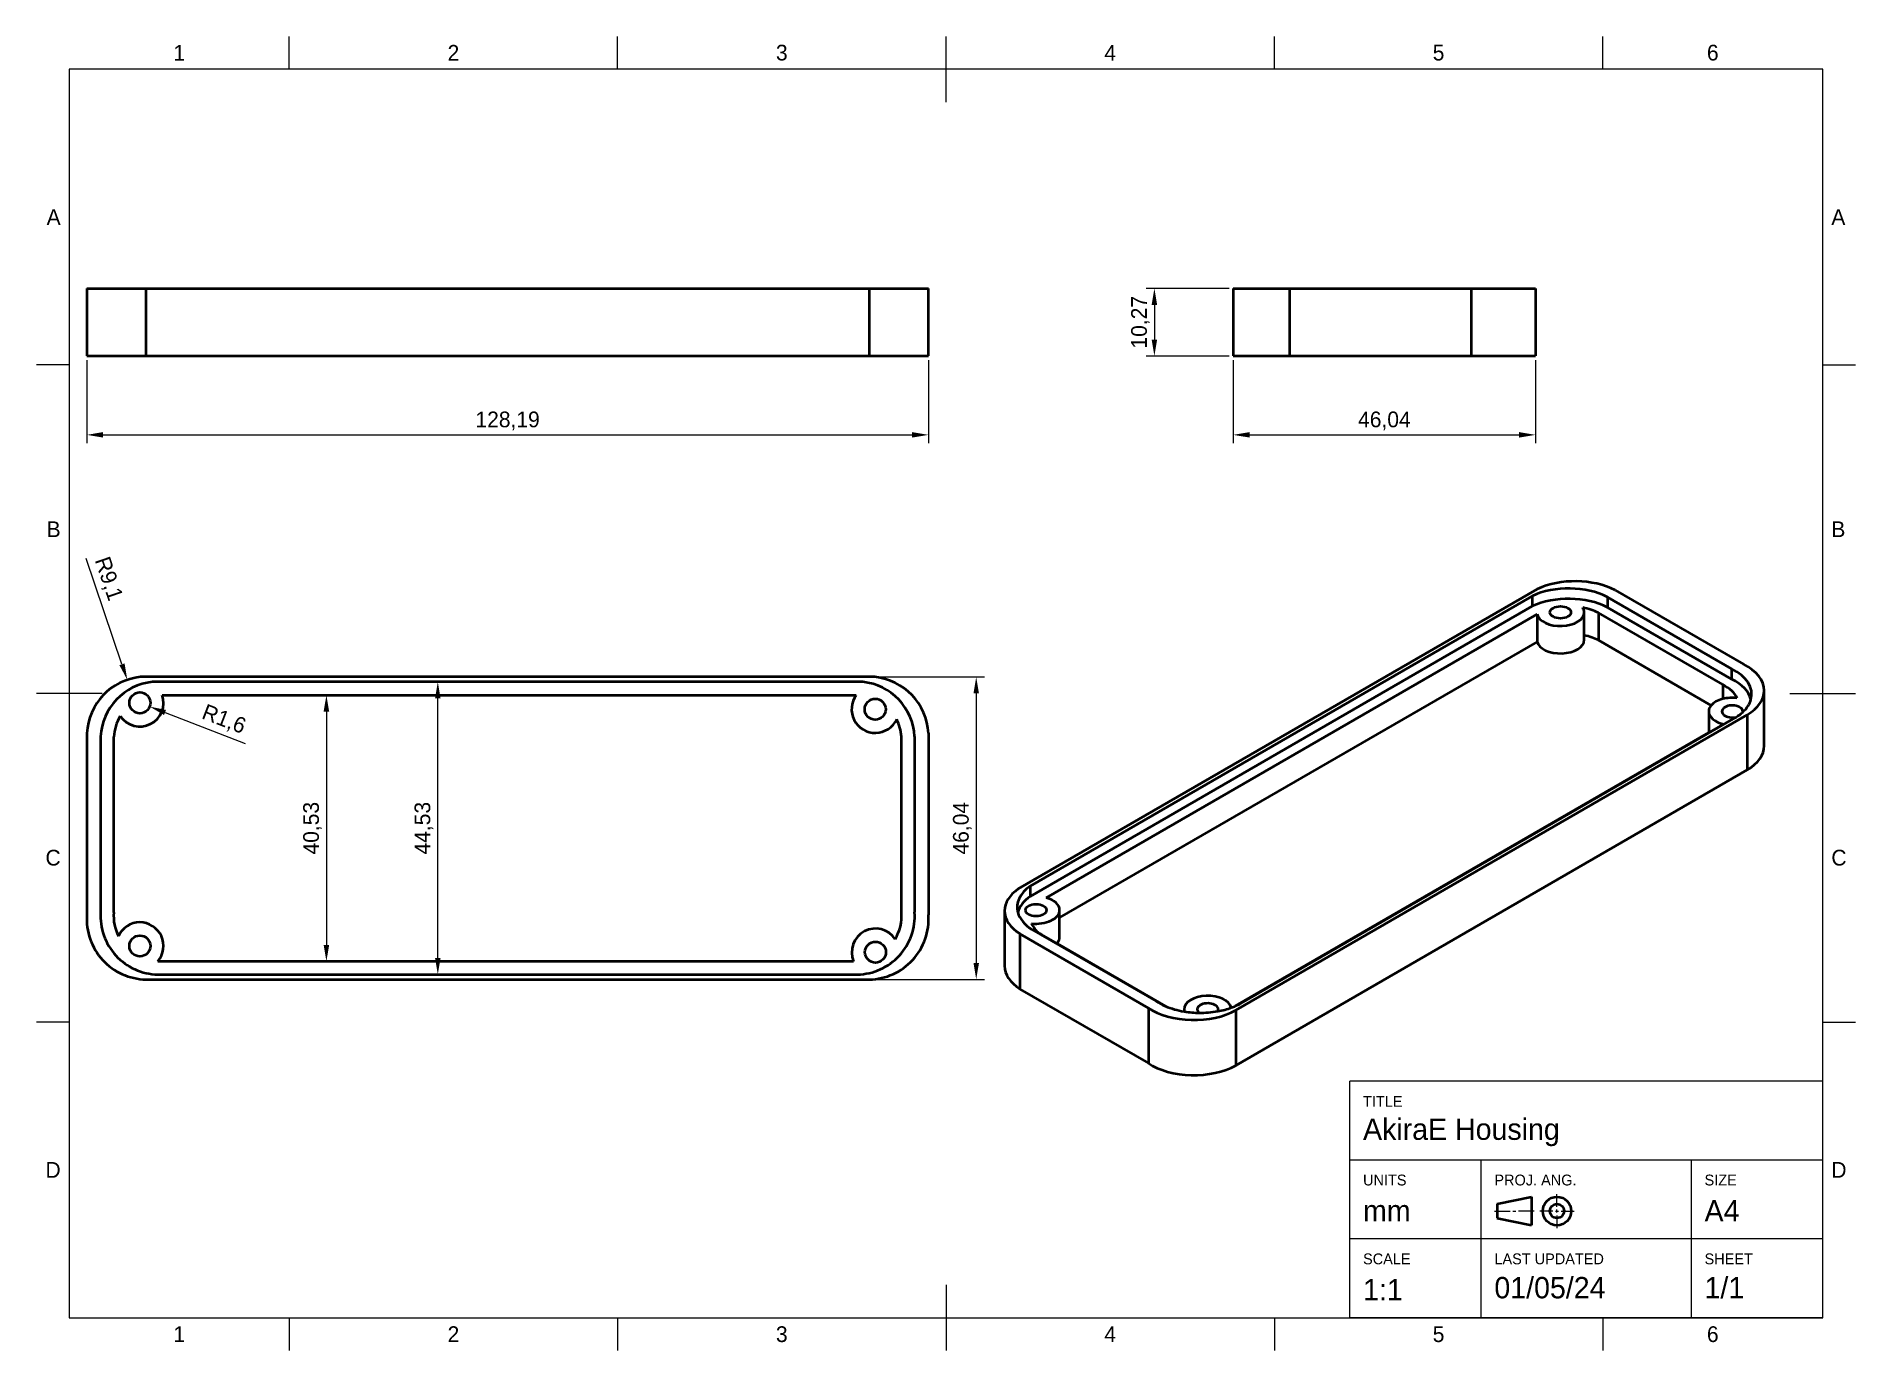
# Model space of a CAD drawing. Header units: millimetres. Extents: x 15 to 292, y 5 to 205.
import ezdxf

# ---------------------------------------------------------------- set-up
doc = ezdxf.new("R2010")
doc.units = ezdxf.units.MM
for name, color, linetype in [('Annotations', 7, 'Continuous'), ('Border', 7, 'Continuous'), ('Geometries', 7, 'Continuous')]:
    doc.layers.add(name, color=color, linetype=linetype)
doc.styles.add('Shapr0', font='txt', dxfattribs={"height": 2.3925})
doc.styles.add('Shapr10', font='txt', dxfattribs={"height": 2.3925})
doc.styles.add('Shapr11', font='txt', dxfattribs={"height": 2.3925})
doc.styles.add('Shapr12', font='txt', dxfattribs={"height": 2.3925})
doc.styles.add('Shapr13', font='txt', dxfattribs={"height": 2.3925})
doc.styles.add('Shapr14', font='txt', dxfattribs={"height": 2.3925})
doc.styles.add('Shapr15', font='txt', dxfattribs={"height": 2.3925})
doc.styles.add('Shapr16', font='txt', dxfattribs={"height": 2.3925})
doc.styles.add('Shapr17', font='txt', dxfattribs={"height": 2.3925})
doc.styles.add('Shapr2', font='txt', dxfattribs={"height": 2.3925})
doc.styles.add('Shapr3', font='txt', dxfattribs={"height": 2.3925})
doc.styles.add('Shapr4', font='txt', dxfattribs={"height": 2.3925})
doc.styles.add('Shapr5', font='txt', dxfattribs={"height": 2.3925})
doc.styles.add('Shapr6', font='txt', dxfattribs={"height": 2.3925})
doc.styles.add('Shapr7', font='txt', dxfattribs={"height": 2.3925})
doc.styles.add('Shapr8', font='txt', dxfattribs={"height": 2.3925})
doc.styles.add('Shapr9', font='txt', dxfattribs={"height": 2.3925})
doc.dimstyles.new('ISO-25', dxfattribs={"dimtxt": 2.5, "dimasz": 2.5, "dimexe": 1.25, "dimexo": 0.625, "dimtad": 1, "dimtxsty": 'Standard', "dimcen": 2.5, "dimadec": 0, "dimazin": 0, "dimtfac": 1, "dimtmove": 0, "dimatfit": 3, "dimfxl": 1, "dimarcsym": 0})

# ---------------------------------------------------------------- blocks, each defined once
blk = doc.blocks.new('*D2')
at = {"layer": 'Annotations', "color": 0, "linetype": 'Continuous', "lineweight": 15}
for p, q in [((22.66, 155.74), (22.66, 143.11)), ((150.84, 155.74), (150.84, 143.11)), ((25.16, 144.36), (148.34, 144.36))]:
    blk.add_line(p, q, dxfattribs=at)
at = {"layer": 'Annotations', "color": 0}
for points in [[(25.16, 144.78), (25.16, 143.95), (22.66, 144.36)], [(148.34, 143.95), (148.34, 144.78), (150.84, 144.36)]]:
    blk.add_solid(points, dxfattribs=at)
at = {"layer": 'Defpoints', "color": 0}
for p in [(22.66, 156.36), (150.84, 156.36), (150.84, 144.36)]:
    blk.add_point(p, dxfattribs=at)
at = {"layer": 'Annotations', "color": 0, "lineweight": 15, "insert": (86.75, 146.49), "char_height": 2.393, "attachment_point": 5, "style": 'Shapr15'}
blk.add_mtext('\\A1;128,19', dxfattribs=at)
blk = doc.blocks.new('*D3')
at = {"layer": 'Annotations', "color": 0, "linetype": 'Continuous', "lineweight": 15}
for p, q in [((143.28, 107.52), (159.35, 107.52)), ((158.1, 105.02), (158.1, 63.98)), ((142.45, 61.48), (159.35, 61.48))]:
    blk.add_line(p, q, dxfattribs=at)
at = {"layer": 'Annotations', "color": 0}
for points in [[(158.52, 105.02), (157.69, 105.02), (158.1, 107.52)], [(157.69, 63.98), (158.52, 63.98), (158.1, 61.48)]]:
    blk.add_solid(points, dxfattribs=at)
at = {"layer": 'Defpoints', "color": 0}
for p in [(142.65, 107.52), (141.83, 61.48), (158.1, 61.48)]:
    blk.add_point(p, dxfattribs=at)
at = {"layer": 'Annotations', "color": 0, "lineweight": 15, "insert": (155.98, 84.5), "char_height": 2.393, "attachment_point": 5, "rotation": 90, "style": 'Shapr17'}
blk.add_mtext('\\A1;46,04', dxfattribs=at)
blk = doc.blocks.new('*D4')
at = {"layer": 'Annotations', "color": 0, "linetype": 'Continuous', "lineweight": 15}
for p, q in [((34.79, 104.76), (60.41, 104.76)), ((59.16, 102.26), (59.16, 66.74)), ((34.12, 64.24), (60.41, 64.24))]:
    blk.add_line(p, q, dxfattribs=at)
at = {"layer": 'Annotations', "color": 0}
for points in [[(59.58, 102.26), (58.74, 102.26), (59.16, 104.76)], [(58.74, 66.74), (59.58, 66.74), (59.16, 64.24)]]:
    blk.add_solid(points, dxfattribs=at)
at = {"layer": 'Defpoints', "color": 0}
for p in [(34.16, 104.76), (33.49, 64.24), (59.16, 64.24)]:
    blk.add_point(p, dxfattribs=at)
at = {"layer": 'Annotations', "color": 0, "lineweight": 15, "insert": (57.04, 84.5), "char_height": 2.393, "attachment_point": 5, "rotation": 90, "style": 'Shapr17'}
blk.add_mtext('\\A1;40,53', dxfattribs=at)
blk = doc.blocks.new('*D5')
at = {"layer": 'Annotations', "color": 0, "linetype": 'Continuous', "lineweight": 15}
for p, q in [((33.31, 106.76), (77.37, 106.76)), ((76.12, 64.74), (76.12, 104.26)), ((34.11, 62.24), (77.37, 62.24))]:
    blk.add_line(p, q, dxfattribs=at)
at = {"layer": 'Annotations', "color": 0}
for points in [[(76.54, 104.26), (75.7, 104.26), (76.12, 106.76)], [(75.7, 64.74), (76.54, 64.74), (76.12, 62.24)]]:
    blk.add_solid(points, dxfattribs=at)
at = {"layer": 'Defpoints', "color": 0}
for p in [(32.69, 106.76), (76.12, 106.76), (33.49, 62.24)]:
    blk.add_point(p, dxfattribs=at)
at = {"layer": 'Annotations', "color": 0, "lineweight": 15, "insert": (74, 84.5), "char_height": 2.393, "attachment_point": 5, "rotation": 90, "style": 'Shapr17'}
blk.add_mtext('\\A1;44,53', dxfattribs=at)
blk = doc.blocks.new('*D6')
at = {"layer": 'Annotations', "color": 0, "linetype": 'Continuous', "lineweight": 15}
blk.add_line((34.59, 102.11), (46.81, 97.4), dxfattribs=at)
at = {"layer": 'Annotations', "color": 0}
blk.add_solid([(34.74, 102.5), (34.44, 101.72), (32.26, 103)], dxfattribs=at)
at = {"layer": 'Defpoints', "color": 0}
for p in [(30.76, 103.58), (32.26, 103)]:
    blk.add_point(p, dxfattribs=at)
at = {"layer": 'Annotations', "color": 0, "lineweight": 15, "insert": (43.52, 100.95), "char_height": 2.393, "attachment_point": 5, "rotation": 338.9534, "style": 'Shapr17'}
blk.add_mtext('\\A1;R1,6', dxfattribs=at)
blk = doc.blocks.new('*D7')
at = {"layer": 'Annotations', "color": 0, "linetype": 'Continuous', "lineweight": 15}
blk.add_line((28.03, 109.45), (22.57, 125.52), dxfattribs=at)
at = {"layer": 'Annotations', "color": 0}
blk.add_solid([(27.64, 109.32), (28.43, 109.58), (28.84, 107.08)], dxfattribs=at)
at = {"layer": 'Defpoints', "color": 0}
for p in [(28.84, 107.08), (31.77, 98.47)]:
    blk.add_point(p, dxfattribs=at)
at = {"layer": 'Annotations', "color": 0, "lineweight": 15, "insert": (25.87, 122.42), "char_height": 2.393, "attachment_point": 5, "rotation": 288.7799, "style": 'Shapr17'}
blk.add_mtext('\\A1;R9,1', dxfattribs=at)
blk = doc.blocks.new('*D8')
at = {"layer": 'Annotations', "color": 0, "linetype": 'Continuous', "lineweight": 15}
for p, q in [((197.23, 155.74), (197.23, 143.11)), ((243.27, 155.74), (243.27, 143.11)), ((199.73, 144.36), (240.77, 144.36))]:
    blk.add_line(p, q, dxfattribs=at)
at = {"layer": 'Annotations', "color": 0}
for points in [[(199.73, 144.78), (199.73, 143.95), (197.23, 144.36)], [(240.77, 143.95), (240.77, 144.78), (243.27, 144.36)]]:
    blk.add_solid(points, dxfattribs=at)
at = {"layer": 'Defpoints', "color": 0}
for p in [(197.23, 156.36), (243.27, 156.36), (243.27, 144.36)]:
    blk.add_point(p, dxfattribs=at)
at = {"layer": 'Annotations', "color": 0, "lineweight": 15, "insert": (220.25, 146.49), "char_height": 2.393, "attachment_point": 5, "style": 'Shapr16'}
blk.add_mtext('\\A1;46,04', dxfattribs=at)
blk = doc.blocks.new('*D9')
at = {"layer": 'Annotations', "color": 0, "linetype": 'Continuous', "lineweight": 15}
for p, q in [((196.6, 166.64), (183.98, 166.64)), ((185.23, 164.14), (185.23, 158.86)), ((196.6, 156.36), (183.98, 156.36))]:
    blk.add_line(p, q, dxfattribs=at)
at = {"layer": 'Annotations', "color": 0}
for points in [[(185.65, 164.14), (184.81, 164.14), (185.23, 166.64)], [(184.81, 158.86), (185.65, 158.86), (185.23, 156.36)]]:
    blk.add_solid(points, dxfattribs=at)
at = {"layer": 'Defpoints', "color": 0}
for p in [(197.23, 166.64), (185.23, 156.36), (197.23, 156.36)]:
    blk.add_point(p, dxfattribs=at)
at = {"layer": 'Annotations', "color": 0, "lineweight": 15, "insert": (183.11, 161.5), "char_height": 2.393, "attachment_point": 5, "rotation": 90, "style": 'Shapr16'}
blk.add_mtext('\\A1;10,27', dxfattribs=at)
blk = doc.blocks.new('*U10')
at = {"layer": 'Border', "linetype": 'Continuous', "lineweight": 15}
for p, q in [((287, 46), (215, 46)), ((215, 10), (215, 46)), ((287, 10), (287, 46)), ((287, 34), (215, 34)), ((235, 10), (235, 34)), ((267, 10), (267, 34)), ((246.53, 26.88), (246.53, 28.83)), ((237, 26.23), (239.38, 26.23)), ((239.82, 26.23), (240.25, 26.23)), ((243.07, 26.23), (240.68, 26.23)), ((245.88, 26.23), (243.93, 26.23)), ((246.32, 26.23), (246.75, 26.23)), ((246.53, 26.02), (246.53, 26.45)), ((246.53, 25.58), (246.53, 23.63)), ((247.18, 26.23), (249.13, 26.23)), ((287, 22), (215, 22)), ((287, 10), (215, 10))]:
    blk.add_line(p, q, dxfattribs=at)
at = {"layer": 'Border', "linetype": 'Continuous', "lineweight": 40}
for p, q in [((237.43, 27.32), (242.63, 28.4)), ((242.63, 28.4), (242.63, 24.07)), ((237.43, 27.32), (237.43, 25.15)), ((237.43, 25.15), (242.63, 24.07))]:
    blk.add_line(p, q, dxfattribs=at)
for radius in [2.17, 1.08]:
    blk.add_circle((246.53, 26.23), radius, dxfattribs=at)

msp = doc.modelspace()

# ---------------------------------------------------------------- linework, layer by layer
at = {"layer": 'Border', "linetype": 'Continuous', "lineweight": 15}
for p, q in [((53.5, 200), (53.5, 205)), ((103.5, 200), (103.5, 205)), ((153.5, 195), (153.5, 205)), ((203.5, 200), (203.5, 205)), ((253.5, 200), (253.5, 205)), ((287, 200), (20, 200)), ((20, 200), (20, 10)), ((287, 10), (287, 200)), ((20, 155), (15, 155)), ((287, 155), (292, 155)), ((25, 105), (15, 105)), ((282, 105), (292, 105)), ((20, 55), (15, 55)), ((287, 55), (292, 55)), ((153.5, 15), (153.5, 5)), ((20, 10), (287, 10)), ((53.5, 10), (53.5, 5)), ((103.5, 10), (103.5, 5)), ((203.5, 10), (203.5, 5)), ((253.5, 10), (253.5, 5))]:
    msp.add_line(p, q, dxfattribs=at)
at = {"layer": 'Geometries', "linetype": 'Continuous', "lineweight": 40}
for p, q in [((22.657, 166.637), (22.657, 156.363)), ((22.657, 166.637), (31.674, 166.637)), ((31.674, 166.637), (31.674, 156.363)), ((31.674, 166.637), (141.826, 166.637)), ((141.826, 166.637), (141.826, 156.363)), ((141.826, 166.637), (150.843, 166.637)), ((150.843, 156.363), (150.843, 166.637)), ((197.23, 166.637), (197.23, 156.363)), ((197.23, 166.637), (205.812, 166.637)), ((205.812, 166.637), (233.447, 166.637)), ((205.812, 166.637), (205.812, 156.363)), ((233.447, 166.637), (243.27, 166.637)), ((233.447, 166.637), (233.447, 156.363)), ((243.27, 166.637), (243.27, 156.363)), ((22.657, 156.363), (31.674, 156.363)), ((31.674, 156.363), (141.826, 156.363)), ((141.826, 156.363), (150.843, 156.363)), ((197.23, 156.363), (205.812, 156.363)), ((205.812, 156.363), (233.447, 156.363)), ((233.447, 156.363), (243.27, 156.363)), ((243.534, 120.896), (164.475, 75.251)), ((242.769, 119.836), (166.31, 75.692)), ((242.769, 119.836), (242.769, 118.268)), ((254.225, 119.673), (273.123, 108.762)), ((254.225, 119.673), (254.225, 118.104)), ((255.379, 120.727), (274.92, 109.445)), ((242.769, 118.268), (166.31, 74.124)), ((168.769, 73.91), (243.498, 117.055)), ((243.498, 117.055), (243.498, 112.886)), ((250.661, 113.85), (250.661, 117.349)), ((252.849, 117.265), (252.849, 113.096)), ((271.761, 106.347), (252.849, 117.265)), ((254.225, 118.104), (273.123, 107.193)), ((250.661, 113.18), (250.661, 113.85)), ((243.498, 112.886), (170.802, 70.915)), ((252.849, 113.096), (270.004, 103.192)), ((273.123, 108.762), (273.123, 107.193)), ((142.653, 107.52), (30.847, 107.52)), ((140.815, 106.764), (32.685, 106.764)), ((271.761, 106.347), (271.761, 104.166)), ((278.073, 97.055), (278.073, 105.442)), ((34.162, 104.764), (139.845, 104.764)), ((197.616, 56.792), (275.505, 101.762)), ((198.361, 57.841), (273.689, 101.332)), ((269.63, 102.269), (269.63, 99.052)), ((271.868, 100.345), (269.63, 99.052)), ((275.505, 101.762), (275.505, 93.374)), ((22.678, 98.938), (22.678, 71.303)), ((24.785, 98.464), (24.785, 71.736)), ((26.785, 71.664), (26.785, 98.408)), ((146.715, 71.664), (146.715, 98.408)), ((148.715, 98.464), (148.715, 71.736)), ((150.822, 98.938), (150.822, 71.303)), ((269.63, 99.052), (197.582, 57.456)), ((197.616, 48.405), (275.505, 93.374)), ((166.31, 75.692), (166.31, 74.124)), ((170.802, 70.915), (170.802, 72.039)), ((162.427, 71.93), (162.427, 63.542)), ((170.802, 67.87), (170.802, 70.915)), ((164.767, 68.412), (184.309, 57.13)), ((164.767, 68.412), (164.767, 60.025)), ((166.593, 69.079), (185.492, 58.167)), ((170.418, 66.935), (168.046, 68.304)), ((186.917, 57.409), (170.418, 66.935)), ((139.44, 64.236), (33.506, 64.236)), ((31.674, 61.48), (141.826, 61.48)), ((33.485, 62.236), (140.015, 62.236)), ((164.767, 60.025), (184.309, 48.742)), ((184.309, 57.13), (184.309, 48.742)), ((189.764, 56.932), (189.764, 56.602)), ((197.616, 56.792), (197.616, 48.405))]:
    msp.add_line(p, q, dxfattribs=at)
for centre in [(30.762, 103.579), (142.725, 102.604), (30.759, 66.578), (142.759, 65.63)]:
    msp.add_circle(centre, 1.6, dxfattribs=at)
for centre, radius, start, end in [((31.765, 98.468), 9.099, 95.79392, 177.03493), ((33.573, 98.008), 8.8, 95.79392, 177.03493), ((139.927, 98.008), 8.8, 2.96507, 84.20608), ((141.735, 98.468), 9.099, 2.96507, 84.20608), ((30.762, 103.579), 3.6, 214.00646, 19.20763), ((142.725, 102.604), 3.6, 143.13996, 335.07985), ((33.573, 98.008), 6.8, 148.45722, 176.62686), ((139.927, 98.008), 6.8, 3.37314, 26.92074), ((31.852, 70.673), 9.196, 176.0771, 268.88915), ((33.657, 71.128), 8.893, 176.0771, 268.88915), ((33.657, 71.128), 6.893, 175.54394, 206.369), ((30.759, 66.578), 3.6, 319.42746, 155.58226), ((139.843, 71.128), 8.893, 271.11085, 3.9229), ((141.648, 70.673), 9.196, 271.11085, 3.9229), ((139.843, 71.128), 6.893, 329.27473, 4.45606), ((142.759, 65.63), 3.6, 33.28836, 202.7782), ((33.657, 71.128), 6.893, 268.64071, 268.73825)]:
    msp.add_arc(centre, radius, start, end, dxfattribs=at)
for centre, major_axis, start_param, end_param in [((249.286, 116.825), (-9.099, 0), 3.978741, 5.3966642), ((248.332, 115.899), (-8.8, 0), 3.978741, 5.3966642), ((248.332, 114.331), (-8.8, 0), 3.978741, 5.3966642), ((247.061, 117.349), (3.6, 0), 3.2836617, 6.2831853), ((248.332, 114.331), (6.8, 0), 0.8442706, 1.2552537), ((247.061, 117.349), (3.6, 0), 6.2831853, 6.6336447), ((248.332, 110.162), (-6.8, 0), 3.9858633, 4.3627999), ((247.061, 113.18), (-3.6, 0), 0.142069, 3.1415927), ((267.28, 104.891), (-8.893, 0), 2.9882514, 3.9954584), ((268.878, 105.442), (-9.196, 0), 3.1415927, 3.9954584), ((267.28, 103.323), (6.893, 0), 0.249141, 0.863171), ((267.28, 103.323), (-8.893, 0), 3.2949339, 3.9954584), ((268.878, 105.442), (-9.196, 0), 2.3755824, 3.1415927), ((273.23, 102.269), (3.6, 0), 2.681305, 3.1415927), ((273.23, 102.269), (3.6, 0), 1.9910708, 2.681305), ((273.23, 102.269), (-1.6, 0), 3.0330933, 8.2292061), ((273.23, 102.269), (3.6, 0), 1.3663896, 1.9910708), ((267.28, 104.891), (-8.893, 0), 2.5827198, 2.9882514), ((273.23, 102.269), (3.6, 0), 3.1415927, 4.3245453), ((267.28, 104.891), (-8.893, 0), 2.3755824, 2.3963943), ((267.28, 104.891), (-8.893, 0), 2.3963943, 2.5827198), ((268.878, 97.055), (-9.196, 0), 2.3755824, 3.1415927), ((171.526, 71.93), (-9.099, 0), 5.59891, 6.2831853), ((173.129, 72.481), (-8.8, 0), 5.59891, 6.4381616), ((173.129, 70.912), (-8.8, 0), 5.59891, 6.1282091), ((167.202, 72.039), (3.6, 0), 4.5205156, 6.2831853), ((167.202, 72.039), (3.6, 0), 6.2831853, 7.4038199), ((171.526, 71.93), (-9.099, 0), 6.2831853, 7.0168333), ((173.129, 72.481), (-8.8, 0), 0.1549763, 0.733648), ((173.129, 70.912), (6.8, 0), 3.3764655, 3.8681184), ((167.202, 67.87), (-3.6, 0), 2.6751101, 3.1415927), ((171.526, 63.542), (-9.099, 0), 0, 0.733648), ((193.364, 56.932), (3.6, 0), 0.1274693, 3.1415927), ((191.241, 60.619), (-9.196, 0), 0.7169306, 2.3368066), ((192.196, 61.541), (-8.893, 0), 0.7169306, 0.9353673), ((192.196, 61.541), (-8.893, 0), 0.9353673, 1.2938027), ((193.364, 56.932), (3.6, 0), 3.1415927, 3.304684), ((192.196, 61.541), (-8.893, 0), 1.2938027, 1.2993911), ((192.196, 61.541), (-8.893, 0), 1.2993911, 1.5540557), ((193.364, 56.932), (-1.6, 0), 2.828045, 6.8872893), ((192.196, 61.541), (-8.893, 0), 1.5540557, 1.8780933), ((192.196, 61.541), (-8.893, 0), 1.8780933, 2.1327557), ((192.196, 61.541), (-8.893, 0), 2.1327557, 2.2214132), ((192.196, 61.541), (-8.893, 0), 2.2214132, 2.3368066), ((191.241, 52.231), (-9.196, 0), 0.7169306, 2.3368066)]:
    msp.add_ellipse(centre, major_axis=major_axis, ratio=0.5773503, start_param=start_param, end_param=end_param, dxfattribs=at)
for centre in [(247.061, 117.349), (167.202, 72.039)]:
    msp.add_ellipse(centre, major_axis=(-1.6, 0), ratio=0.5773503, dxfattribs=at)

# ---------------------------------------------------------------- block references
msp.add_blockref('*U10', (0, 0))

# ---------------------------------------------------------------- texts
at = {"layer": 'Border', "linetype": 'Continuous', "lineweight": 15, "char_height": 2.393, "width": 2.3925, "style": 'Shapr0'}
for s, insert, attachment_point in [('1', (36.75, 201.304), 8), ('2', (78.5, 201.304), 8), ('3', (128.5, 201.304), 8), ('4', (178.5, 201.304), 8), ('5', (228.5, 201.304), 8), ('6', (270.25, 201.304), 8), ('A', (18.696, 177.5), 6), ('A', (288.304, 177.5), 4), ('B', (18.696, 130), 6), ('B', (288.304, 130), 4), ('C', (18.696, 80), 6), ('C', (288.304, 80), 4), ('D', (18.696, 32.5), 6), ('D', (288.304, 32.5), 4), ('1', (36.75, 8.696), 2), ('2', (78.5, 8.696), 2), ('3', (128.5, 8.696), 2), ('4', (178.5, 8.696), 2), ('5', (228.5, 8.696), 2), ('6', (270.25, 8.696), 2)]:
    msp.add_mtext(s, dxfattribs=dict(at, insert=insert, attachment_point=attachment_point))
at = {"layer": 'Border', "linetype": 'Continuous', "lineweight": 15, "attachment_point": 1}
for s, insert, char_height, style in [('TITLE', (217, 43.75), 1.65, 'Shapr2'), ('AkiraE Housing', (217, 40.32), 3.25, 'Shapr3'), ('UNITS', (217, 31.783), 1.65, 'Shapr4'), ('PROJ. ANG.', (237, 31.783), 1.65, 'Shapr7'), ('SIZE', (269, 31.783), 1.65, 'Shapr8'), ('A4', (269, 27.9), 3.25, 'Shapr9'), ('mm', (217, 27.9), 3.25, 'Shapr5'), ('SCALE', (217, 19.783), 1.65, 'Shapr6'), ('LAST UPDATED', (237, 19.783), 1.65, 'Shapr11'), ('SHEET', (269, 19.783), 1.65, 'Shapr13'), ('1:1', (217, 15.9), 3.25, 'Shapr10'), ('01/05/24', (237, 16.204), 3.25, 'Shapr12'), ('1/1', (269, 16.204), 3.25, 'Shapr14')]:
    msp.add_mtext(s, dxfattribs=dict(at, insert=insert, char_height=char_height, style=style))

# ---------------------------------------------------------------- dimensions: what is measured, and where the dimension line sits
at = {"layer": 'Annotations', "linetype": 'Continuous', "lineweight": 15}
for base, p1, p2, override, picture, middle in [((185.23, 156.363), (197.23, 166.637), (197.23, 156.363), {"dimscale": 1, "dimgap": 0.7, "dimdec": 2, "dimlfac": 1, "dimrnd": 0.01, "dimzin": 8, "dimdsep": 44, "dimtxsty": 'Shapr16', "dimse1": 0, "dimse2": 0, "dimadec": 2, "dimtol": 0, "dimlim": 0, "dimtp": 0, "dimtm": 0, "dimtfac": 0.6, "dimtdec": 8, "dimfrac": 2, "dimtolj": 1, "dimlwd": 15, "dimlwe": 15}, '*D9', (185.23, 161.5)), ((76.121, 106.764), (33.485, 62.236), (32.685, 106.764), {"dimscale": 1, "dimgap": 0.7, "dimdec": 2, "dimlfac": 1, "dimrnd": 0.01, "dimzin": 8, "dimdsep": 44, "dimtxsty": 'Shapr17', "dimse1": 0, "dimse2": 0, "dimadec": 2, "dimtol": 0, "dimlim": 0, "dimtp": 0, "dimtm": 0, "dimtfac": 0.6, "dimtdec": 8, "dimfrac": 2, "dimtolj": 1, "dimlwd": 15, "dimlwe": 15}, '*D5', (76.121, 84.5)), ((158.104, 61.48), (142.653, 107.52), (141.826, 61.48), {"dimscale": 1, "dimgap": 0.7, "dimdec": 2, "dimlfac": 1, "dimrnd": 0.01, "dimzin": 8, "dimdsep": 44, "dimtxsty": 'Shapr17', "dimse1": 0, "dimse2": 0, "dimadec": 2, "dimtol": 0, "dimlim": 0, "dimtp": 0, "dimtm": 0, "dimtfac": 0.6, "dimtdec": 8, "dimfrac": 2, "dimtolj": 1, "dimlwd": 15, "dimlwe": 15}, '*D3', (158.104, 84.5)), ((59.16, 64.237), (34.162, 104.764), (33.494, 64.237), {"dimscale": 1, "dimgap": 0.7, "dimdec": 2, "dimlfac": 1, "dimrnd": 0.01, "dimzin": 8, "dimdsep": 44, "dimtxsty": 'Shapr17', "dimse1": 0, "dimse2": 0, "dimadec": 2, "dimtol": 0, "dimlim": 0, "dimtp": 0, "dimtm": 0, "dimtfac": 0.6, "dimtdec": 8, "dimfrac": 2, "dimtolj": 1, "dimlwd": 15, "dimlwe": 15}, '*D4', (59.16, 84.5))]:
    dim = msp.add_linear_dim(base=base, p1=p1, p2=p2, angle=90, dimstyle='ISO-25', override=override, dxfattribs=at)
    dim.commit()
    dim.dimension.update_dxf_attribs({"geometry": picture, "text_midpoint": middle, "dimtype": 160})
for base, p1, p2, override, picture, middle in [((150.843, 144.363), (22.657, 156.363), (150.843, 156.363), {"dimscale": 1, "dimgap": 0.7, "dimdec": 2, "dimlfac": 1, "dimrnd": 0.01, "dimzin": 8, "dimdsep": 44, "dimtxsty": 'Shapr15', "dimse1": 0, "dimse2": 0, "dimadec": 2, "dimtol": 0, "dimlim": 0, "dimtp": 0, "dimtm": 0, "dimtfac": 0.6, "dimtdec": 8, "dimfrac": 2, "dimtolj": 1, "dimlwd": 15, "dimlwe": 15}, '*D2', (86.75, 144.363)), ((243.27, 144.363), (197.23, 156.363), (243.27, 156.363), {"dimscale": 1, "dimgap": 0.7, "dimdec": 2, "dimlfac": 1, "dimrnd": 0.01, "dimzin": 8, "dimdsep": 44, "dimtxsty": 'Shapr16', "dimse1": 0, "dimse2": 0, "dimadec": 2, "dimtol": 0, "dimlim": 0, "dimtp": 0, "dimtm": 0, "dimtfac": 0.6, "dimtdec": 8, "dimfrac": 2, "dimtolj": 1, "dimlwd": 15, "dimlwe": 15}, '*D8', (220.25, 144.363))]:
    dim = msp.add_linear_dim(base=base, p1=p1, p2=p2, dimstyle='ISO-25', override=override, dxfattribs=at)
    dim.commit()
    dim.dimension.update_dxf_attribs({"geometry": picture, "text_midpoint": middle, "dimtype": 160})
for center, mpoint, picture, middle in [((31.765, 98.468), (28.836, 107.083), '*D7', (23.855, 121.732)), ((30.762, 103.579), (32.256, 103.005), '*D6', (42.759, 98.963))]:
    dim = msp.add_radius_dim(center=center, mpoint=mpoint, dimstyle='ISO-25', override={"dimscale": 1, "dimgap": 0.7, "dimdec": 2, "dimlfac": 1, "dimrnd": 0.01, "dimzin": 8, "dimdsep": 44, "dimtxsty": 'Shapr17', "dimcen": 0, "dimadec": 2, "dimtol": 0, "dimlim": 0, "dimtp": 0, "dimtm": 0, "dimtfac": 0.6, "dimtdec": 8, "dimtofl": 0, "dimfrac": 2, "dimtolj": 1, "dimlwd": 15, "dimlwe": 15}, dxfattribs=at)
    dim.commit()
    dim.dimension.update_dxf_attribs({"geometry": picture, "text_midpoint": middle, "dimtype": 164})

doc.saveas('drawing.dxf')
